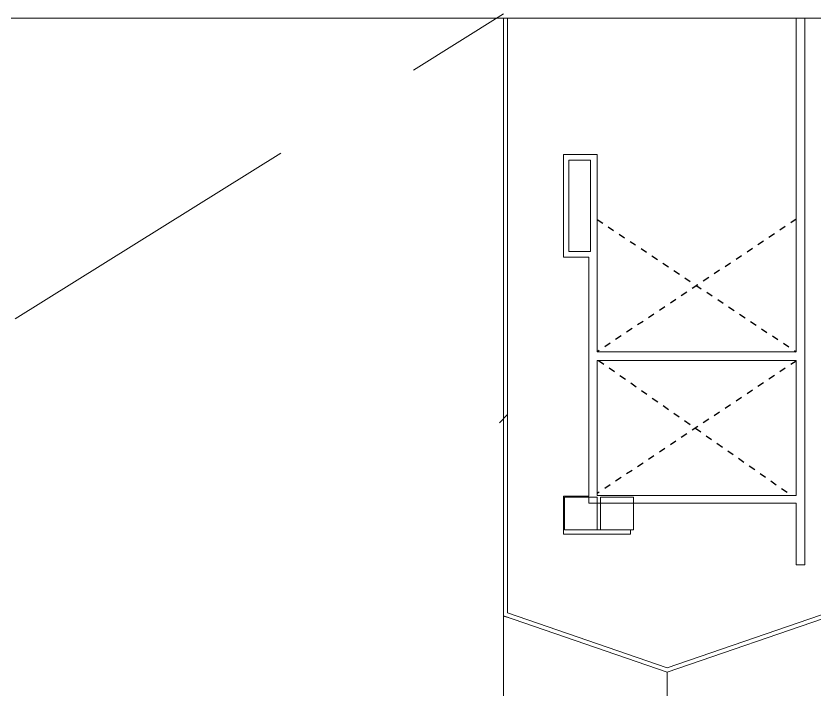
# Model space of a CAD drawing. Header units: millimetres. Extents: x 38 to 139, y 58 to 123.
# Drawn here: x 74.08 to 86.24, y 67.61 to 77.86 of the extents above; entities that cross this region are included whole.
import ezdxf

# ---------------------------------------------------------------- set-up
doc = ezdxf.new("R2010")
doc.units = ezdxf.units.MM
doc.linetypes.add('Hidden', pattern=[7.14375, 4.7625, -2.38125])
for name, color, linetype, lineweight in [('A-----NPP', 7, 'Continuous', 9), ('A-CLNGSUM', 7, 'Continuous', 9), ('A-WALL', 7, 'Continuous', 9), ('DIMENSION', 1, 'Continuous', 25), ('S-COLSPRM', 7, 'Continuous', 9)]:
    doc.layers.add(name, color=color, linetype=linetype, lineweight=lineweight)
doc.layers.add('estructura', color=7, linetype='Continuous')
doc.layers.add('Lineas Proyecciones', color=7, linetype='Hidden')
doc.styles.add('ARIALNARROW', font='ARIALN.TTF')
doc.dimstyles.new('C', dxfattribs={"dimscale": 1.5, "dimtxt": 0.15, "dimasz": 0.08, "dimexe": 0.01, "dimexo": 0, "dimgap": 0.025, "dimtad": 1, "dimzin": 0, "dimdsep": 46, "dimtxsty": 'ARIALNARROW', "dimblk": 'OBLIQUE', "dimcen": 0, "dimclrd": 256, "dimclre": 256, "dimclrt": 256, "dimadec": 0, "dimazin": 0, "dimtfac": 1.666667, "dimtofl": 0, "dimtmove": 0, "dimatfit": 0, "dimldrblk": 'OBLIQUE', "dimfxl": 0.1, "dimtolj": 1, "dimtzin": 0, "dimarcsym": 0})

# ---------------------------------------------------------------- blocks, each defined once
blk = doc.blocks.new('_Oblique')
at = {"layer": 'estructura', "color": 0, "lineweight": -2}
blk.add_line((-0.5, -0.5), (0.5, 0.5), dxfattribs=at)
blk = doc.blocks.new('*D70')
at = {"layer": 'Defpoints', "color": 0}
for p in [(86.038382, 81.791007), (86.038382, 81.791007), (97.828247, 77.831209)]:
    blk.add_point(p, dxfattribs=at)
at = {"layer": 'DIMENSION', "lineweight": -2}
for p, q in [((86.038382, 81.791007), (86.038382, 81.801007)), ((97.828247, 81.791007), (86.038382, 81.791007)), ((97.828247, 77.831209), (97.828247, 81.801007))]:
    blk.add_line(p, q, dxfattribs=at)
at = {"layer": 'DIMENSION', "lineweight": -2, "xscale": 0.08, "yscale": 0.08, "zscale": 0.08, "rotation": 180}
blk.add_blockref('_Oblique', (86.038382, 81.791007), dxfattribs=at)
at = {"layer": 'DIMENSION', "lineweight": -2, "xscale": 0.08, "yscale": 0.08, "zscale": 0.08}
blk.add_blockref('_Oblique', (97.828247, 81.791007), dxfattribs=at)
at = {"layer": 'DIMENSION', "insert": (91.933314, 81.892583), "char_height": 0.15, "attachment_point": 5, "style": 'ARIALNARROW'}
blk.add_mtext('\\A1;11.79', dxfattribs=at)
blk = doc.blocks.new('*D73')
at = {"layer": 'Defpoints', "color": 0}
for p in [(136.763166, 77.831209), (39.523379, 68.622821), (136.763166, 63.52282)]:
    blk.add_point(p, dxfattribs=at)
at = {"layer": 'DIMENSION', "lineweight": -2}
for p, q in [((136.763166, 77.831209), (136.763166, 63.51282)), ((39.523379, 68.622821), (39.523379, 63.51282)), ((39.523379, 63.52282), (136.763166, 63.52282))]:
    blk.add_line(p, q, dxfattribs=at)
at = {"layer": 'DIMENSION', "lineweight": -2, "xscale": 0.08, "yscale": 0.08, "zscale": 0.08, "rotation": 180}
blk.add_blockref('_Oblique', (39.523379, 63.52282), dxfattribs=at)
at = {"layer": 'DIMENSION', "lineweight": -2, "xscale": 0.08, "yscale": 0.08, "zscale": 0.08}
blk.add_blockref('_Oblique', (136.763166, 63.52282), dxfattribs=at)
at = {"layer": 'DIMENSION', "insert": (88.143273, 63.624397), "char_height": 0.15, "attachment_point": 5, "style": 'ARIALNARROW'}
blk.add_mtext('\\A1;97.24', dxfattribs=at)

msp = doc.modelspace()

# ---------------------------------------------------------------- linework, layer by layer
at = {"layer": 'A-----NPP', "color": 252, "linetype": 'Hidden'}
msp.add_line((55.893608, 61.891209), (81.486487, 77.893709), dxfattribs=at)
at = {"layer": 'A-CLNGSUM', "color": 252}
for p, q in [((81.575168, 68.704729), (81.486487, 68.733709)), ((81.486487, 68.733709), (81.486487, 64.053709)), ((83.978187, 64.91011), (83.978187, 67.878808))]:
    msp.add_line(p, q, dxfattribs=at)
at = {"layer": 'A-WALL', "color": 252, "lineweight": 18}
for p, q in [((53.463387, 77.831209), (86.469887, 77.831209)), ((81.486487, 77.831209), (81.486487, 68.735209)), ((81.551487, 68.7816), (81.551487, 77.831209)), ((85.939887, 77.831209), (85.939887, 72.753709)), ((86.069887, 69.513709), (86.069887, 77.831209)), ((82.398387, 75.753709), (82.398387, 74.193709)), ((82.913387, 75.753709), (82.398387, 75.753709)), ((82.483387, 74.278709), (82.483387, 75.668709)), ((82.483387, 75.668709), (82.813387, 75.668709)), ((82.813387, 75.668709), (82.813387, 74.278709)), ((82.913387, 72.753709), (82.913387, 75.753709)), ((82.813387, 74.278709), (82.483387, 74.278709)), ((82.398387, 74.193709), (82.783387, 74.193709)), ((82.783387, 74.193709), (82.783387, 70.558709)), ((85.939887, 72.753709), (82.913387, 72.753709)), ((82.913387, 70.566209), (82.913387, 72.623709)), ((82.913387, 72.623709), (85.939887, 72.623709)), ((85.939887, 72.623709), (85.939887, 70.566209)), ((82.783387, 70.558709), (82.398387, 70.558709)), ((82.398387, 70.558709), (82.398387, 69.978709)), ((85.939887, 70.566209), (82.913387, 70.566209)), ((82.413387, 70.543709), (82.783387, 70.543709)), ((82.413387, 70.043709), (82.413387, 70.543709)), ((82.783387, 70.543709), (82.783387, 70.451209)), ((82.783387, 70.451209), (85.939887, 70.451209)), ((85.939887, 70.451209), (85.939887, 69.513709)), ((82.398387, 69.978709), (83.418387, 69.978709)), ((83.418387, 70.043709), (82.413387, 70.043709)), ((83.418387, 69.978709), (83.418387, 70.043709)), ((85.939887, 69.513709), (86.069887, 69.513709)), ((81.486487, 68.735209), (83.978187, 67.878808)), ((83.978187, 67.94754), (81.551487, 68.7816)), ((86.469887, 68.803941), (83.978187, 67.94754)), ((83.978187, 67.878808), (86.534887, 68.757549))]:
    msp.add_line(p, q, dxfattribs=at)
at = {"layer": 'estructura', "color": 252, "lineweight": -2}
msp.add_line((81.426487, 71.672741), (81.546487, 71.792741), dxfattribs=at)
at = {"layer": 'Lineas Proyecciones', "color": 252, "linetype": 'Hidden', "ltscale": 0.00015}
for p, q in [((85.939887, 74.769709), (82.913387, 72.753709)), ((82.913387, 74.766457), (85.939887, 72.753709)), ((82.931173, 72.623768), (85.872684, 70.566209)), ((85.939887, 72.613726), (82.913387, 70.597726))]:
    msp.add_line(p, q, dxfattribs=at)
at = {"layer": 'S-COLSPRM', "color": 252}
for p, q in [((82.913387, 70.543709), (82.413387, 70.543709)), ((82.413387, 70.543709), (82.413387, 70.043709)), ((82.913387, 70.043709), (82.913387, 70.543709)), ((83.463387, 70.543709), (82.963387, 70.543709)), ((82.963387, 70.543709), (82.963387, 70.043709)), ((83.463387, 70.043709), (83.463387, 70.543709)), ((82.413387, 70.043709), (82.913387, 70.043709)), ((82.963387, 70.043709), (83.463387, 70.043709))]:
    msp.add_line(p, q, dxfattribs=at)

# ---------------------------------------------------------------- dimensions: what is measured, and where the dimension line sits
at = {"layer": 'DIMENSION'}
for base, p1, p2, picture, middle in [((86.038382, 81.791007), (97.828247, 77.831209), (86.038382, 81.791007), '*D70', (91.933314, 81.892583)), ((136.763166, 63.52282), (39.523379, 68.622821), (136.763166, 77.831209), '*D73', (88.143273, 63.624397))]:
    dim = msp.add_linear_dim(base=base, p1=p1, p2=p2, dimstyle='C', override={"dimscale": 1, "dimlfac": 1, "dimtxsty": 'ARIALNARROW', "dimtolj": 1}, dxfattribs=at)
    dim.commit()
    dim.dimension.update_dxf_attribs({"geometry": picture, "text_midpoint": middle})

doc.saveas('drawing.dxf')
